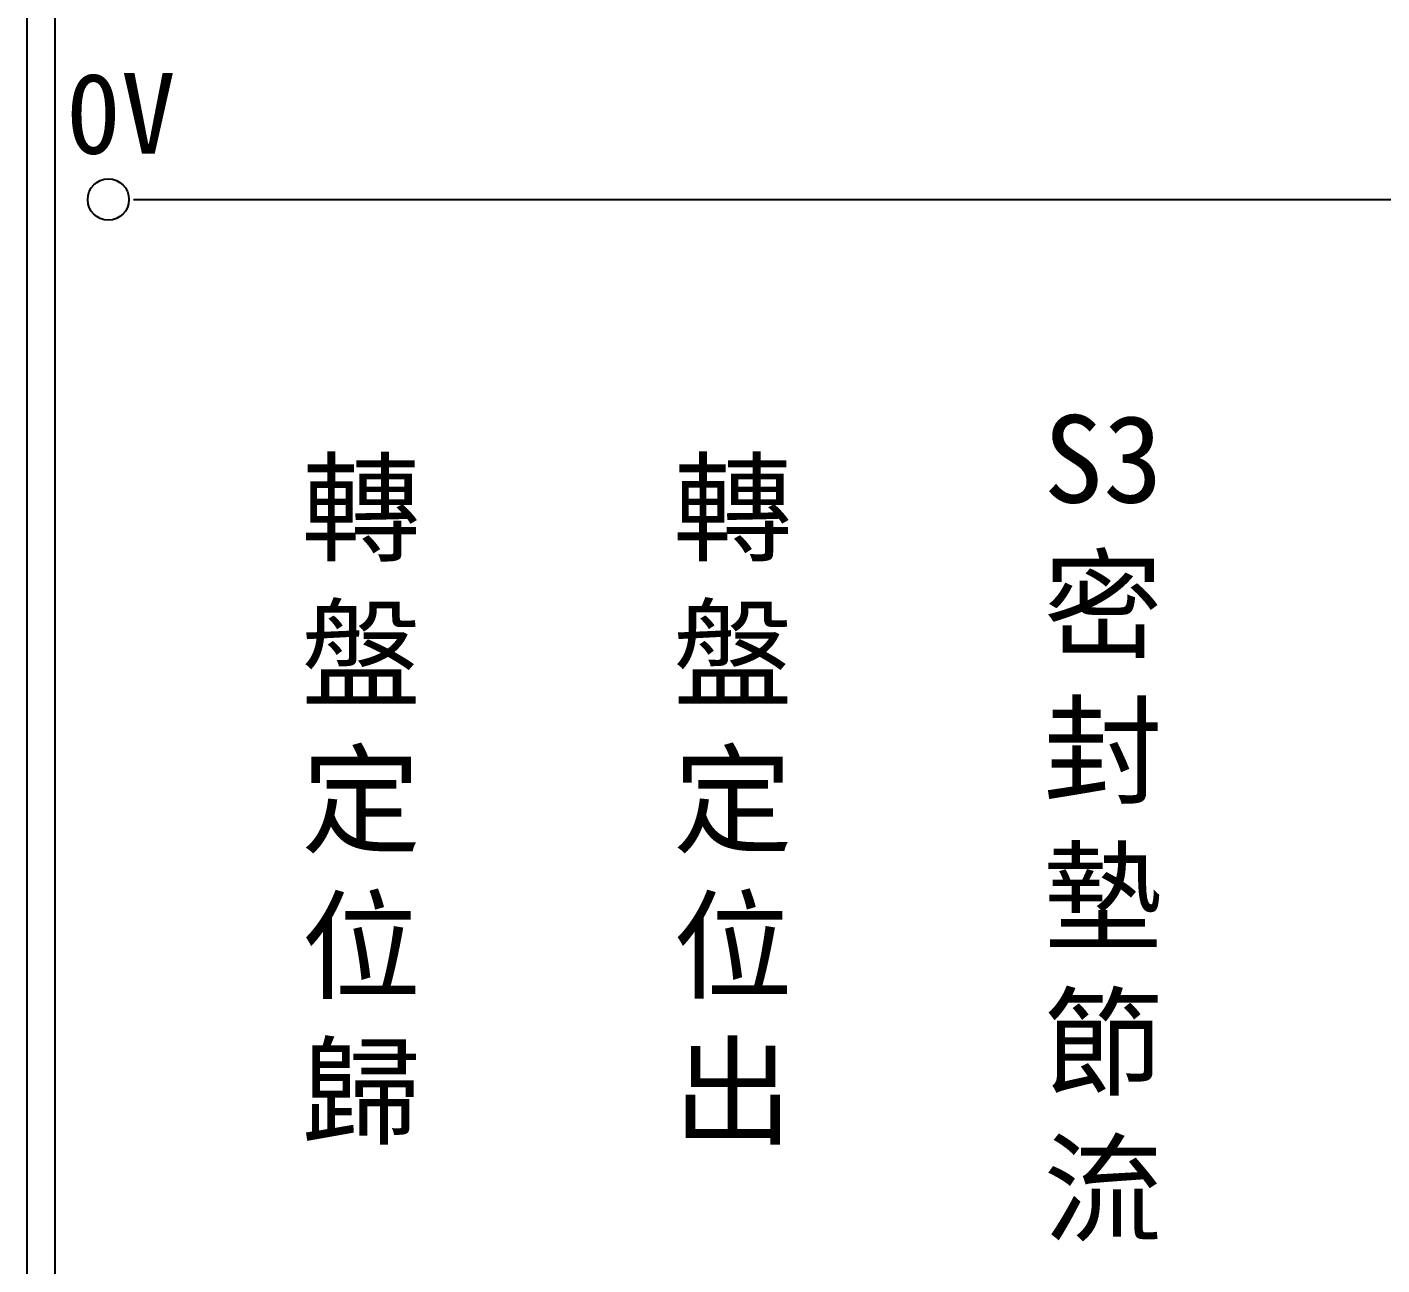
# Model space of a CAD drawing. Extents: x 926 to 1213, y 3 to 207.
# Drawn here: x 925.7 to 986.1, y 52.5 to 107.6 of the extents above; entities that cross this region are included whole.
import ezdxf

# ---------------------------------------------------------------- set-up
doc = ezdxf.new("R2010")
doc.units = 0
doc.layers.add('圖框層', color=7, linetype='CONTINUOUS')
doc.layers.add('標尺寸層', color=3, linetype='CONTINUOUS')
doc.styles.add('CNS', font='romanc.shx', dxfattribs={"bigfont": 'chineset.shx'})
doc.styles.add('STSL', font='KAIU.TTF')

msp = doc.modelspace()

# ---------------------------------------------------------------- linework, layer by layer
at = {"layer": '圖框層', "color": 7}
for p, q in [((925.742, 3), (925.742, 206.969)), ((926.992, 4.25), (926.992, 205.719))]:
    msp.add_line(p, q, dxfattribs=at)
at = {"layer": '標尺寸層', "color": 7}
msp.add_line((930.49, 99.958), (1208.361, 99.958), dxfattribs=at)
msp.add_circle((929.363, 99.958), 0.92, dxfattribs=at)

# ---------------------------------------------------------------- texts
at = {"layer": '圖框層', "color": 4, "style": 'STSL'}
msp.add_text('0V', height=3.6, dxfattribs=at).set_placement((927.474, 102))
at = {"layer": '標尺寸層', "color": 7, "char_height": 3.9, "width": 4.96081, "attachment_point": 5, "style": 'CNS'}
for s, insert in [('{\\fDFKai-SB|b0|i0|c136|p65;S3密封墊節流}', (973.705, 71.949)), ('{\\fDFKai-SB|b0|i0|c136|p65;轉盤定位歸}', (940.631, 73.012)), ('{\\fDFKai-SB|b0|i0|c136|p65;轉盤定位出}', (957.199, 73.012))]:
    msp.add_mtext(s, dxfattribs=dict(at, insert=insert))

doc.saveas('drawing.dxf')
